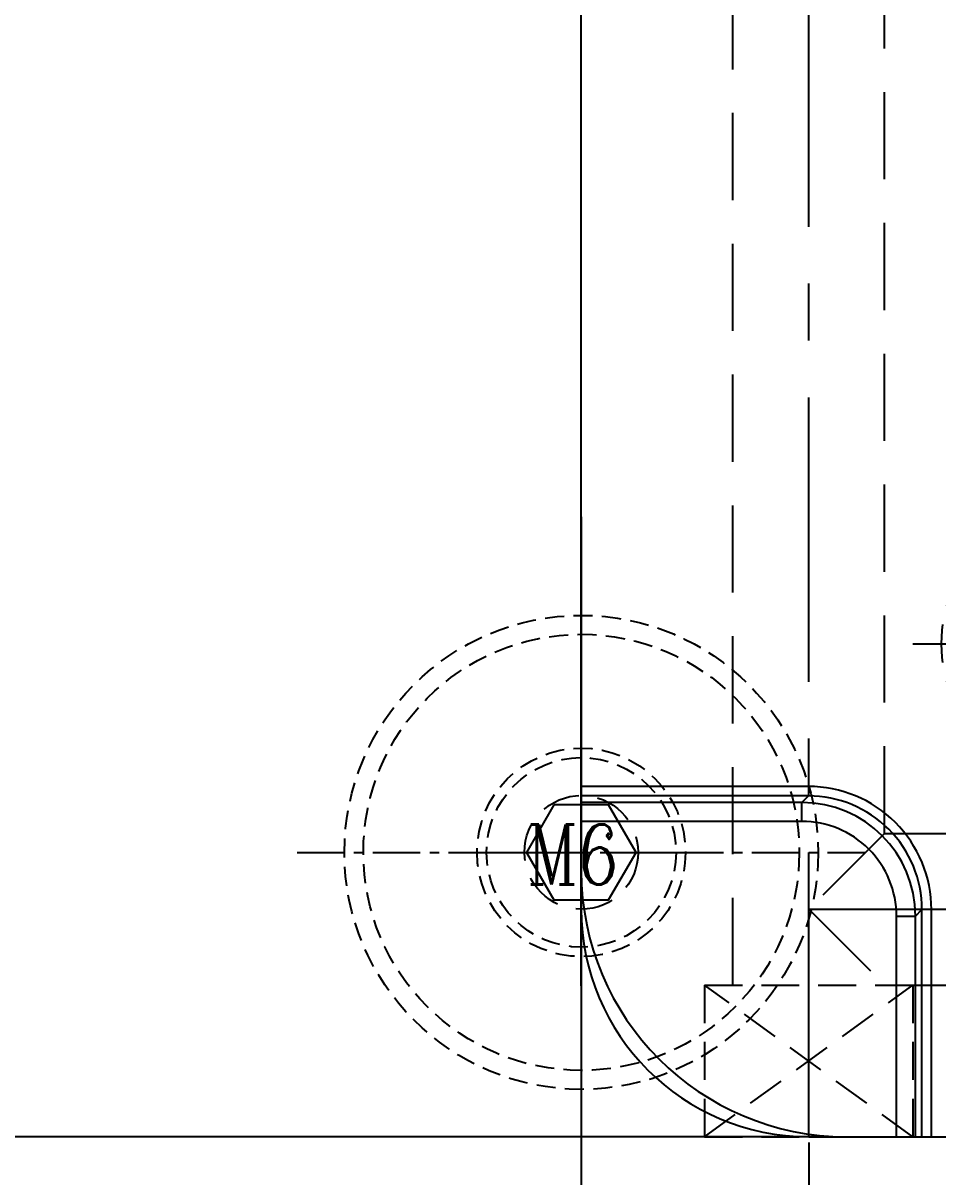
# Model space of a CAD drawing. Header units: millimetres. Extents: x 23075 to 24509, y -21593 to -20579.
# Drawn here: x 23642.7 to 23691, y -20999 to -20938.1 of the extents above; entities that cross this region are included whole.
import ezdxf

# ---------------------------------------------------------------- set-up
doc = ezdxf.new("R2010")
doc.units = ezdxf.units.MM
doc.header["$LTSCALE"] = 8
for name, pattern in [('CENTER', [2, 1.25, -0.25, 0.25, -0.25]), ('CENTER2', [1.125, 0.75, -0.125, 0.125, -0.125]), ('HIDDEN', [0.375, 0.25, -0.125])]:
    doc.linetypes.add(name, pattern=pattern)
doc.layers.get('DEFPOINTS').update_dxf_attribs({"color": 6})
for name, color, linetype in [('Cav-cor', 30, 'Continuous'), ('PIN', 5, 'Continuous'), ('SCREW', 52, 'HIDDEN'), ('SP', 3, 'Continuous'), ('SPRING', 7, 'Continuous'), ('WT', 4, 'Continuous')]:
    doc.layers.add(name, color=color, linetype=linetype)
doc.layers.add('dim', color=3, linetype='Continuous', lineweight=15)
doc.styles.add('ROMANC', font='RomanC.ttf', dxfattribs={"width": 0.8, "height": 7})
doc.styles.get("Standard").update_dxf_attribs({"font": 'txt.shx', "width": 0.8, "bigfont": 'chineset.shx'})
doc.dimstyles.new('ISO-25', dxfattribs={"dimtxt": 5, "dimasz": 4, "dimexe": 0.3, "dimexo": 0.3, "dimtad": 0, "dimzin": 1, "dimdsep": 46, "dimtxsty": 'Standard', "dimcen": 0, "dimclrd": 3, "dimclre": 3, "dimclrt": 3, "dimazin": 0, "dimtfac": 1, "dimtofl": 0, "dimtmove": 0, "dimatfit": 0, "dimfxl": 0, "dimarcsym": 0})

# ---------------------------------------------------------------- blocks, each defined once
blk = doc.blocks.new('20130710.160847')
at = {"layer": 'PIN', "linetype": 'Continuous'}
h = blk.add_hatch(dxfattribs=at)
h.set_pattern_fill('ANSI31', color=256, scale=14.666667, angle=180, style=0)
h.set_pattern_definition([(225, (163002.9658, -15903.9605), (1.296362432, -1.296362432), [])])
h.paths.add_polyline_path([(0, 0), (0, -11, 0.414214), (11, 0)])
h.paths.add_polyline_path([(-11, 0), (0, 0), (0, 11, 0.414214)])
at = {"layer": 'PIN', "linetype": 'CENTER2'}
for p, q in [((0, -16.5), (0, 16.5)), ((16.5, 0), (-16.5, 0))]:
    blk.add_line(p, q, dxfattribs=at)
at = {"layer": 'PIN', "linetype": 'Continuous'}
blk.add_circle((0, 0), 11, dxfattribs=at)
at = {"layer": 'SPRING', "linetype": 'CENTER', "ltscale": 0.5}
for p, q in [((0, 23.5), (0, -23.5)), ((23.5, 0), (-23.5, 0))]:
    blk.add_line(p, q, dxfattribs=at)
at = {"layer": 'SPRING', "linetype": 'HIDDEN', "ltscale": 0.5}
for radius in [22, 20]:
    blk.add_circle((0, 0), radius, dxfattribs=at)
at = {"layer": 'SPRING', "linetype": 'HIDDEN'}
for radius in [12.5, 12]:
    blk.add_circle((0, 0), radius, dxfattribs=at)
at = {"layer": 'SPRING', "linetype": 'HIDDEN', "ltscale": 0.5}
for centre, start, end in [((-16, 0), 0, 180), ((16, 0), 180, 0)]:
    blk.add_arc(centre, 4, start, end, dxfattribs=at)
blk = doc.blocks.new('20130710.160853')
at = {"layer": 'SCREW', "linetype": 'CENTER', "ltscale": 0.5}
for p, q in [((0, -7.042), (0, 7.042)), ((-7, 0), (7, 0))]:
    blk.add_line(p, q, dxfattribs=at)
at = {"layer": 'SCREW', "linetype": 'Continuous'}
blk.add_lwpolyline([(-1.443, 2.5), (-2.887, 0), (-1.443, -2.5), (1.443, -2.5), (2.887, 0), (1.443, 2.5)], close=True, dxfattribs=at)
at = {"layer": 'SCREW', "ltscale": 0.5}
for radius in [5.5, 5]:
    blk.add_circle((0, 0), radius, dxfattribs=at)
at = {"layer": 'SCREW'}
blk.add_circle((0, 0), 3, dxfattribs=at)
at = {"layer": 'SP', "color": 145, "linetype": 'CENTER', "ltscale": 0.25}
for p, q in [((0, 15), (0, -15)), ((-15, 0), (15, 0))]:
    blk.add_line(p, q, dxfattribs=at)
at = {"layer": 'SP', "color": 145, "linetype": 'HIDDEN', "ltscale": 0.5}
for radius in [12.5, 11.5]:
    blk.add_circle((0, 0), radius, dxfattribs=at)
at = {"layer": 'dim', "style": 'ROMANC', "width": 0.8}
blk.add_text('M6', height=3.1716, dxfattribs=at).set_placement((-2.885, -1.703))
blk = doc.blocks.new('*D27550')
at = {"layer": 'DEFPOINTS', "color": 0}
for p in [(23672.156, -20963.885), (23872.156, -20963.885), (23872.156, -21079.036)]:
    blk.add_point(p, dxfattribs=at)
at = {"layer": 'dim', "color": 3, "lineweight": -2}
for p, q in [((23672.156, -20964.185), (23672.156, -21079.336)), ((23872.156, -20964.185), (23872.156, -21079.336)), ((23676.156, -21079.036), (23762.865, -21079.036)), ((23868.156, -21079.036), (23781.448, -21079.036))]:
    blk.add_line(p, q, dxfattribs=at)
at = {"layer": 'dim', "color": 3}
for points in [[(23676.156, -21078.37), (23676.156, -21079.703), (23672.156, -21079.036)], [(23868.156, -21079.703), (23868.156, -21078.37), (23872.156, -21079.036)]]:
    blk.add_solid(points, dxfattribs=at)
at = {"layer": 'dim', "color": 3, "insert": (23772.156, -21079.036), "char_height": 5, "attachment_point": 5}
blk.add_mtext('200.00', dxfattribs=at)
blk = doc.blocks.new('*D27648')
at = {"layer": 'DEFPOINTS', "color": 0}
for p in [(23685.456, -20736.885), (23553.294, -20996.885), (23685.456, -20996.885)]:
    blk.add_point(p, dxfattribs=at)
at = {"layer": 'dim', "color": 3, "lineweight": -2}
for p, q in [((23685.156, -20736.885), (23552.994, -20736.885)), ((23553.294, -20740.885), (23553.294, -20857.26)), ((23553.294, -20992.885), (23553.294, -20876.51)), ((23685.156, -20996.885), (23552.994, -20996.885))]:
    blk.add_line(p, q, dxfattribs=at)
at = {"layer": 'dim', "color": 3}
for points in [[(23553.96, -20740.885), (23552.627, -20740.885), (23553.294, -20736.885)], [(23552.627, -20992.885), (23553.96, -20992.885), (23553.294, -20996.885)]]:
    blk.add_solid(points, dxfattribs=at)
at = {"layer": 'dim', "color": 3, "insert": (23553.294, -20866.885), "char_height": 5, "attachment_point": 5, "rotation": 90}
blk.add_mtext('260.00', dxfattribs=at)
blk = doc.blocks.new('cb_8')
at = {"linetype": 'HIDDEN'}
blk.add_circle((0, 0), 7, dxfattribs=at)
at = {"layer": 'SCREW', "linetype": 'CENTER2', "ltscale": 5}
for p, q in [((0, -8.5), (0, 8.5)), ((-8.5, 0), (8.5, 0))]:
    blk.add_line(p, q, dxfattribs=at)
at = {"layer": 'SCREW'}
blk.add_lwpolyline([(-1.732, 3), (-3.464, 0), (-1.732, -3), (1.732, -3), (3.464, 0), (1.732, 3)], close=True, dxfattribs=at)
for radius in [6.5, 4]:
    blk.add_circle((0, 0), radius, dxfattribs=at)
at = {"layer": 'dim', "style": 'ROMANC', "width": 0.8}
blk.add_text('M 8', height=4.1865, dxfattribs=at).set_placement((-5.202, -1.858))
blk = doc.blocks.new('20150513.114825')
at = {"layer": 'WT', "color": 125, "linetype": 'HIDDEN'}
for p, q in [((-5.5, 8), (5.5, 8)), ((5.5, 8), (-5.5, 0)), ((-5.5, 8), (5.5, 0)), ((-5.5, 0), (-5.5, 8)), ((5.5, 0), (5.5, 8)), ((-5.5, 0), (5.5, 0))]:
    blk.add_line(p, q, dxfattribs=at)
blk = doc.blocks.new('*D28260')
at = {"layer": 'DEFPOINTS', "color": 0}
for p in [(23872.156, -20982.885), (23684.156, -20996.885), (23872.156, -21018.68)]:
    blk.add_point(p, dxfattribs=at)
at = {"layer": 'dim', "color": 3, "lineweight": -2}
for p, q in [((23872.156, -20983.185), (23872.156, -21018.98)), ((23684.156, -20997.185), (23684.156, -21018.98)), ((23688.156, -21018.68), (23768.865, -21018.68)), ((23868.156, -21018.68), (23787.448, -21018.68))]:
    blk.add_line(p, q, dxfattribs=at)
at = {"layer": 'dim', "color": 3}
for points in [[(23688.156, -21018.014), (23688.156, -21019.347), (23684.156, -21018.68)], [(23868.156, -21019.347), (23868.156, -21018.014), (23872.156, -21018.68)]]:
    blk.add_solid(points, dxfattribs=at)
at = {"layer": 'dim', "color": 3, "insert": (23778.156, -21018.68), "char_height": 5, "attachment_point": 5}
blk.add_mtext('188.00', dxfattribs=at)

msp = doc.modelspace()

# ---------------------------------------------------------------- linework, layer by layer
at = {"layer": 'Cav-cor', "color": 241}
for p, q in [((23672.156, -20984.885), (23672.156, -20748.885)), ((23684.14, -20978.411), (23672.156, -20978.411)), ((23684.14, -20978.411), (23684.14, -20978.91)), ((23684.14, -20978.91), (23672.156, -20978.91)), ((23683.795, -20979.255), (23684.14, -20978.91)), ((23683.795, -20979.255), (23672.156, -20979.255)), ((23683.795, -20980.253), (23683.795, -20979.255)), ((23683.795, -20980.253), (23672.156, -20980.253)), ((23689.787, -20985.246), (23690.132, -20984.902)), ((23690.631, -20984.902), (23690.132, -20984.902)), ((23690.132, -20996.885), (23690.132, -20984.902)), ((23690.631, -20996.885), (23690.631, -20984.902)), ((23688.788, -20985.246), (23689.787, -20985.246)), ((23688.788, -20996.885), (23688.788, -20985.246)), ((23689.787, -20996.885), (23689.787, -20985.246)), ((23684.156, -20996.885), (23860.156, -20996.885))]:
    msp.add_line(p, q, dxfattribs=at)
for centre, radius, start, end in [((23684.143, -20984.898), 6.487, 359.96876, 90.03124), ((23684.145, -20984.897), 5.986, 359.95051, 90.04949), ((23683.795, -20985.247), 5.992, 0.00527, 89.99473), ((23683.798, -20985.244), 4.99, 359.96876, 90.03124), ((23686.156, -20982.885), 14, 180, 270), ((23684.156, -20984.885), 12, 180, 270)]:
    msp.add_arc(centre, radius, start, end, dxfattribs=at)
at = {"layer": 'WT', "color": 125, "linetype": 'CENTER', "ltscale": 1.5}
for p, q in [((23684.156, -20996.885), (23684.156, -20886.885)), ((23684.156, -20984.885), (23872.156, -20984.885))]:
    msp.add_line(p, q, dxfattribs=at)
at = {"layer": 'WT', "color": 125, "linetype": 'HIDDEN', "ltscale": 2.3}
for p, q in [((23680.156, -20988.885), (23680.156, -20890.885)), ((23688.156, -20980.885), (23688.156, -20890.885)), ((23688.156, -20980.885), (23684.156, -20984.885)), ((23688.156, -20980.885), (23758.156, -20980.885)), ((23684.156, -20984.885), (23688.156, -20988.885)), ((23688.156, -20988.885), (23856.156, -20988.885))]:
    msp.add_line(p, q, dxfattribs=at)

# ---------------------------------------------------------------- block references
at = {"layer": 'SCREW'}
msp.add_blockref('cb_8', (23698.156, -20970.885), dxfattribs=at)
at = {"layer": 'SP'}
msp.add_blockref('20130710.160853', (23672.156, -20981.885), dxfattribs=at)
at = {"layer": 'SPRING', "xscale": -1, "rotation": -180}
msp.add_blockref('20130710.160847', (23712.156, -21016.885), dxfattribs=at)
at = {"layer": 'WT', "color": 125, "linetype": 'HIDDEN', "ltscale": 2.3, "xscale": -1, "rotation": 180}
msp.add_blockref('20150513.114825', (23684.156, -20988.885), dxfattribs=at)

# ---------------------------------------------------------------- dimensions: what is measured, and where the dimension line sits
at = {"layer": 'dim'}
dim = msp.add_linear_dim(base=(23553.294, -20996.885), p1=(23685.456, -20736.885), p2=(23685.456, -20996.885), angle=90, dimstyle='ISO-25', dxfattribs=at)
dim.commit()
dim.dimension.update_dxf_attribs({"geometry": '*D27648', "text_midpoint": (23553.294, -20866.885), "dimtype": 160})
for base, p1, p2, picture, middle in [((23872.156, -21079.036), (23672.156, -20963.885), (23872.156, -20963.885), '*D27550', (23772.156, -21079.036)), ((23872.156, -21018.68), (23684.156, -20996.885), (23872.156, -20982.885), '*D28260', (23778.156, -21018.68))]:
    dim = msp.add_linear_dim(base=base, p1=p1, p2=p2, dimstyle='ISO-25', dxfattribs=at)
    dim.commit()
    dim.dimension.update_dxf_attribs({"geometry": picture, "text_midpoint": middle})

doc.saveas('drawing.dxf')
